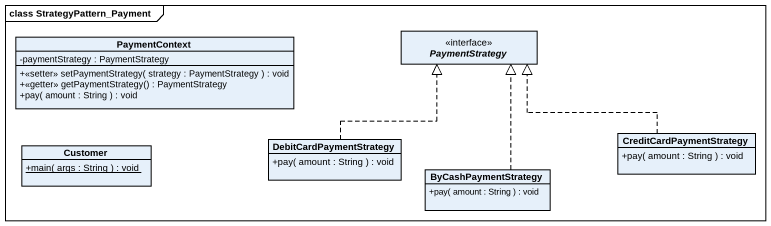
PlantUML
@startuml
mainframe class StrategyPattern_Payment
hide circle
hide empty members
skinparam classAttributeIconSize 0
class PaymentContext {
  -paymentStrategy : PaymentStrategy
  +<<setter>> setPaymentStrategy( strategy : PaymentStrategy ) : void
  +<<getter>> getPaymentStrategy() : PaymentStrategy
  +pay( amount : String ) : void
}
interface PaymentStrategy
class Customer {
  {static} +main( args : String ) : void
}
class DebitCardPaymentStrategy {
  +pay( amount : String ) : void
}
class CreditCardPaymentStrategy {
  +pay( amount : String ) : void
}
class ByCashPaymentStrategy {
  +pay( amount : String ) : void
}
DebitCardPaymentStrategy .up.|> PaymentStrategy
CreditCardPaymentStrategy .left.|> PaymentStrategy
ByCashPaymentStrategy .up.|> PaymentStrategy
@enduml
